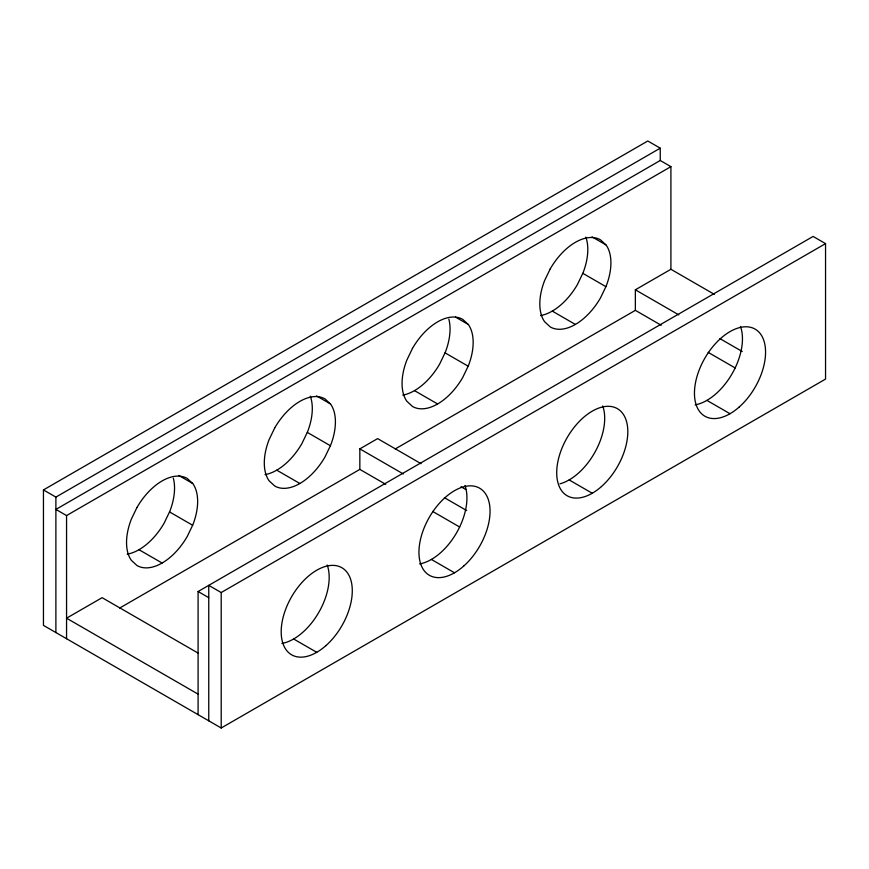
<?xml version="1.0" encoding="UTF-8"?>
<svg xmlns="http://www.w3.org/2000/svg" width="869" height="869" viewBox="0 0 869 869"><rect width="100%" height="100%" fill="white"/><g stroke="black" fill="none" stroke-linecap="round" stroke-linejoin="round"><path stroke-width="1.3" d="M198.089 714.666L198.089 591.517L813.112 236.433L825.55 243.624L825.55 379.08L221.204 728.005L43.45 625.376L43.45 489.92L647.796 140.995L660.244 148.175L660.244 160.493L55.888 509.419L66.555 515.567L670.911 166.652L670.911 269.281L714.361 294.363M43.45 489.92L55.888 497.101L660.244 148.175M119.683 608.05L359.842 469.39L359.842 448.871L377.624 438.606L421.074 463.698M395.189 448.98L635.358 310.331L635.358 289.801L670.911 269.281M208.756 720.825L208.756 585.358L221.204 592.539L825.55 243.624M660.244 160.493L670.911 166.652M592.039 236.857L605.91 244.862M635.358 289.801L678.808 314.893M719.912 338.617L742.235 351.5M582.795 273.311L605.91 286.651M635.358 310.331L661.19 325.245M708.17 352.369L735.185 367.956M552.26 311.091L575.365 324.441M706.899 400.381L730.014 413.72M455.443 317.055L468.152 324.387M445.047 352.847L468.152 366.186M414.502 390.626L437.607 403.966M569.141 479.916L592.256 493.255M316.533 395.916L330.394 403.922M461.004 486.749L465.697 489.464M359.842 448.871L403.303 473.953M444.407 497.687L466.718 510.57M307.289 432.382L330.394 445.721M359.842 469.39L385.684 484.305M432.664 511.428L459.668 527.027M276.744 470.162L299.859 483.501M431.393 559.44L454.498 572.79M178.775 475.452L192.636 483.457M169.531 511.906L192.636 525.256M138.986 549.697L162.101 563.036M293.635 638.976L316.74 652.315M198.089 591.517L208.756 597.666M198.414 653.271L102.107 597.676L66.555 618.196L198.089 694.135M221.204 592.539L221.204 728.005M66.555 515.567L66.555 638.726M55.888 497.101L55.888 632.567M173.333 478.2A50.272 29.025 -60 0 1 169.781 511.396L164.132 523.16A50.272 29.025 -60 0 1 127.254 554.172M310.309 396.188A50.272 29.025 -60 0 1 307.539 431.86L301.88 443.624A50.272 29.025 -60 0 1 265.012 474.637M448.838 319.129A50.272 29.025 -60 0 1 445.286 352.325L439.638 364.089A50.272 29.025 -60 0 1 402.771 395.102M585.815 237.128A50.272 29.025 -60 0 1 583.045 272.801L577.396 284.565A50.272 29.025 -60 0 1 540.529 315.566M602.706 405.942A50.272 29.025 -60 0 1 595.2 451.739A50.272 29.025 -60 0 1 559.94 483.827M464.948 485.467A50.272 29.025 -60 0 1 456.529 532.903A50.272 29.025 -60 0 1 419.662 563.916M327.189 565.002A50.272 29.025 -60 0 1 318.771 612.439A50.272 29.025 -60 0 1 281.904 643.451M740.464 326.407A50.272 29.025 -60 0 1 732.035 373.844A50.272 29.025 -60 0 1 695.167 404.856M136.965 507.474L131.306 519.238A50.272 29.025 -60 0 0 131.306 560.288L136.965 565.523A50.272 29.025 -60 0 0 187.237 536.499L192.885 524.735A50.272 29.025 -60 0 0 192.885 483.685L187.237 478.45A50.272 29.025 -60 0 0 136.965 507.474M274.713 427.939L269.064 439.703A50.272 29.025 -60 0 0 269.064 480.753L274.713 485.988A50.272 29.025 -60 0 0 324.995 456.964L330.644 445.2A50.272 29.025 -60 0 0 330.644 404.15L324.995 398.914A50.272 29.025 -60 0 0 274.713 427.939M412.471 348.404L406.822 360.168A50.272 29.025 -60 0 0 406.822 401.217L412.471 406.464A50.272 29.025 -60 0 0 462.753 377.439L468.402 365.675A50.272 29.025 -60 0 0 468.402 324.626L462.753 319.379A50.272 29.025 -60 0 0 412.471 348.404M550.229 268.879L544.581 280.633A50.272 29.025 -60 0 0 544.581 321.682L550.229 326.929A50.272 29.025 -60 0 0 600.501 297.904L606.149 286.14A50.272 29.025 -60 0 0 606.149 245.091L600.501 239.844A50.272 29.025 -60 0 0 550.229 268.879M739.215 407.007A50.272 29.025 -60 0 0 755.15 329.134A50.272 29.025 -60 0 0 695.667 381.871A50.272 29.025 -60 0 0 739.215 407.007M601.457 486.542A50.272 29.025 -60 0 0 617.392 408.658A50.272 29.025 -60 0 0 557.92 461.406A50.272 29.025 -60 0 0 601.457 486.542M463.698 566.077A50.272 29.025 -60 0 0 479.634 488.193A50.272 29.025 -60 0 0 420.161 540.931A50.272 29.025 -60 0 0 463.698 566.077M325.94 645.602A50.272 29.025 -60 0 0 341.875 567.729A50.272 29.025 -60 0 0 282.403 620.466A50.272 29.025 -60 0 0 325.94 645.602"/></g></svg>
